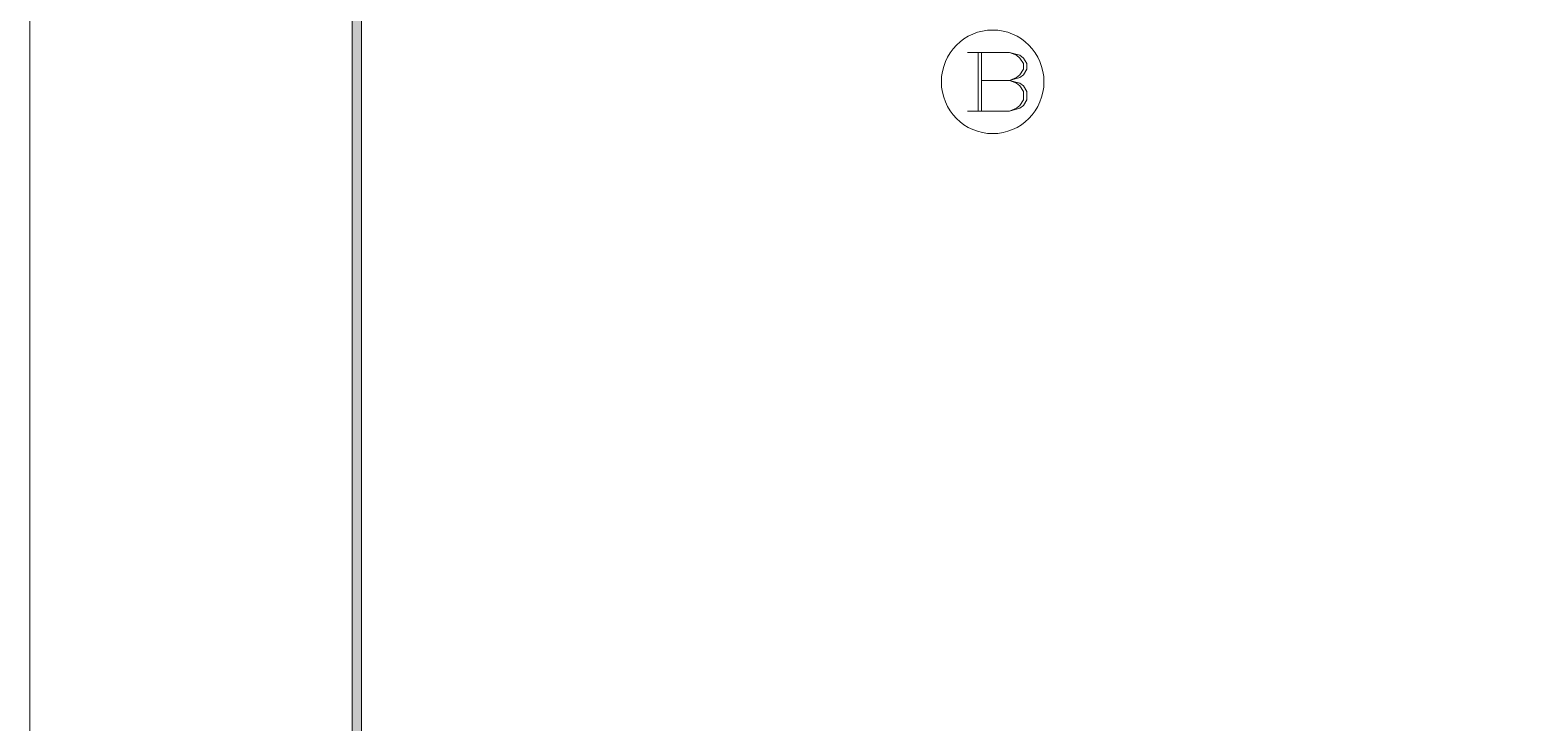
# Model space of a CAD drawing. Header units: millimetres. Extents: x 0 to 586, y 0 to 414.
# Drawn here: x 0 to 112.1, y 207 to 259.2 of the extents above; entities that cross this region are included whole.
import ezdxf

# ---------------------------------------------------------------- set-up
doc = ezdxf.new("R2010")
doc.units = ezdxf.units.MM

msp = doc.modelspace()

# ---------------------------------------------------------------- hatches: boundary and pattern name
h = msp.add_hatch(color=0)
h.dxf.hatch_style = 2
h.paths.add_polyline_path([(24.302861, 404.569083), (24.994306, 403.877639), (24.994306, 10.205861), (24.302861, 9.514417)])

# ---------------------------------------------------------------- linework, layer by layer
at = {"color": 0, "lineweight": 0}
for points in [[(0, 0), (585.632278, 0), (585.632278, 414.0835), (0, 414.0835)], [(24.302861, 404.569083), (24.994306, 403.877639), (24.994306, 10.205861), (24.302861, 9.514417)]]:
    msp.add_lwpolyline(points, close=True, dxfattribs=at)
for points in [[(70.661389, 257.510139), (73.815222, 257.510139), (74.605444, 257.302), (74.8665, 257.090333), (75.131083, 256.670528), (75.131083, 256.250722), (74.8665, 255.827389), (74.605444, 255.61925), (73.815222, 255.407583)], [(71.451611, 253.093361), (71.451611, 257.510139)], [(71.712667, 257.510139), (71.712667, 253.093361)], [(73.815222, 257.510139), (74.340861, 257.302), (74.605444, 257.090333), (74.8665, 256.670528), (74.8665, 256.250722), (74.605444, 255.827389), (74.340861, 255.61925), (73.815222, 255.407583)], [(71.712667, 255.407583), (73.815222, 255.407583), (74.605444, 255.199444), (74.8665, 254.987778), (75.131083, 254.567972), (75.131083, 253.9365), (74.8665, 253.516694), (74.605444, 253.305028), (73.815222, 253.093361), (70.661389, 253.093361)], [(73.815222, 255.407583), (74.340861, 255.199444), (74.605444, 254.987778), (74.8665, 254.567972), (74.8665, 253.9365), (74.605444, 253.516694), (74.340861, 253.305028), (73.815222, 253.093361)]]:
    msp.add_lwpolyline(points, dxfattribs=at)
msp.add_ellipse((72.554042, 255.303514), major_axis=(0, 3.903486), ratio=0.990059, start_param=0, end_param=6.283185, dxfattribs=at)

doc.saveas('drawing.dxf')
